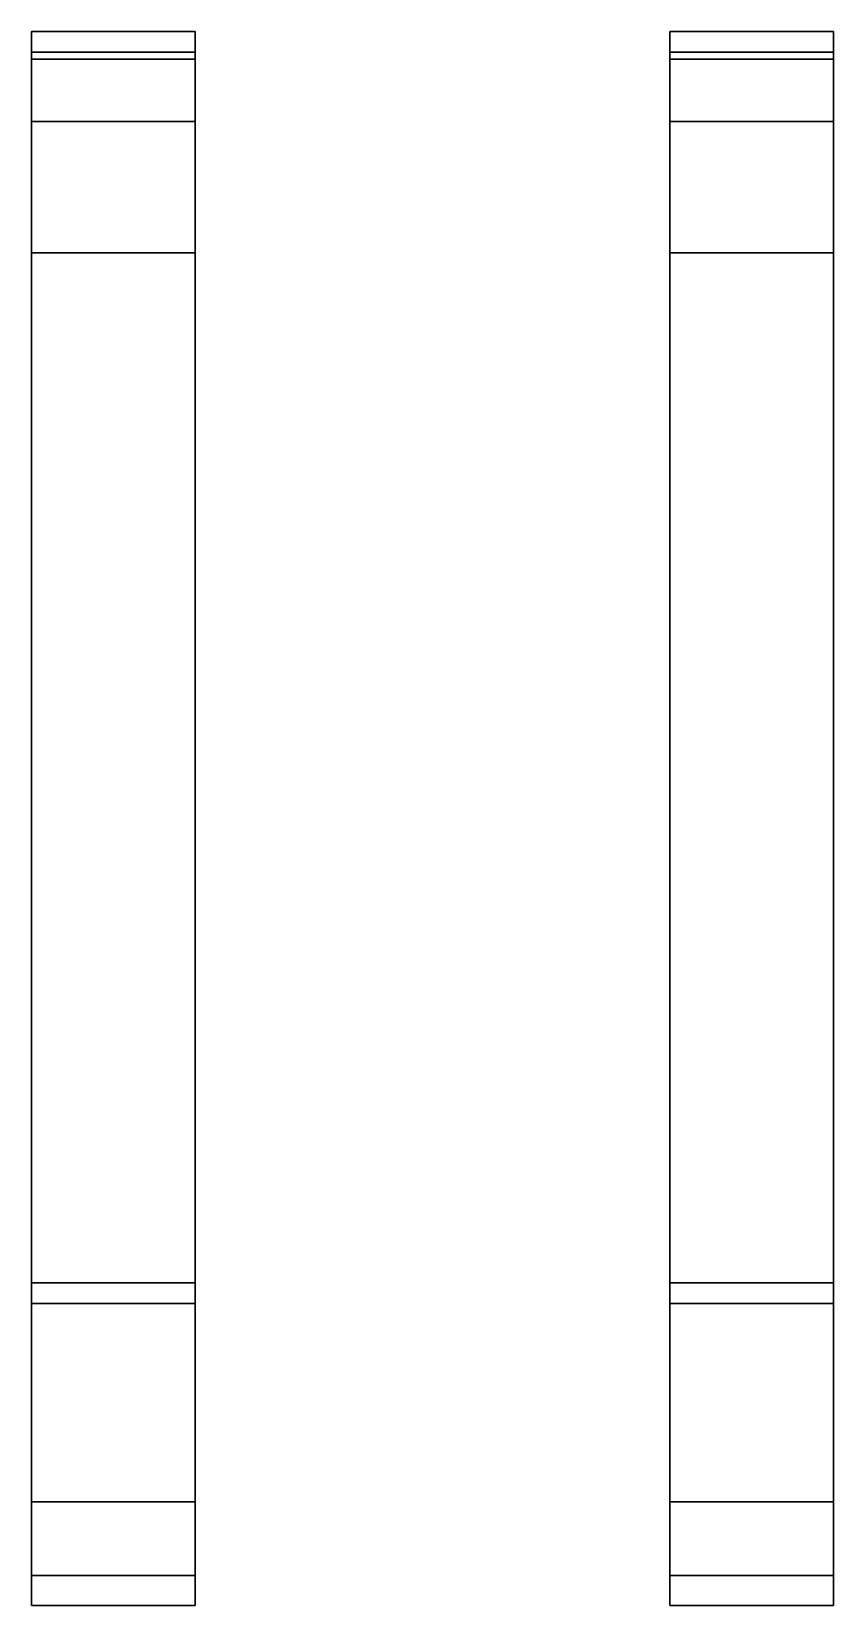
# Model space of a CAD drawing. Extents: x -1.74 to 1.74, y -3.57 to 3.26.
import ezdxf

# ---------------------------------------------------------------- set-up
doc = ezdxf.new("R2010")
doc.units = 0
doc.layers.add('TRACKS', color=5, linetype='CONTINUOUS')

msp = doc.modelspace()

# ---------------------------------------------------------------- linework, layer by layer
at = {"layer": 'TRACKS'}
for points in [[(-1.74, 3.17, 0.55), (-1.74, 3.26, 0.84), (-1.03, 3.26, 0.84), (-1.03, 3.17, 0.55)], [(-1.74, 3.26, 0.84), (-1.74, 3.17, 0.55), (-1.03, 3.17, 0.55), (-1.03, 3.26, 0.84)], [(-1.74, 3.14, 1.12), (-1.74, 3.26, 0.84), (-1.03, 3.26, 0.84), (-1.03, 3.14, 1.12)], [(-1.74, 3.26, 0.84), (-1.74, 3.14, 1.12), (-1.03, 3.14, 1.12), (-1.03, 3.26, 0.84)], [(1.03, 3.14, 1.12), (1.03, 3.26, 0.84), (1.74, 3.26, 0.84), (1.74, 3.14, 1.12)], [(1.03, 3.26, 0.84), (1.03, 3.14, 1.12), (1.74, 3.14, 1.12), (1.74, 3.26, 0.84)], [(1.03, 3.17, 0.55), (1.03, 3.26, 0.84), (1.74, 3.26, 0.84), (1.74, 3.17, 0.55)], [(1.03, 3.26, 0.84), (1.03, 3.17, 0.55), (1.74, 3.17, 0.55), (1.74, 3.26, 0.84)], [(-1.74, 3.17, 0.55), (-1.74, 2.3), (-1.03, 2.3), (-1.03, 3.17, 0.55)], [(-1.74, 2.3), (-1.74, 3.17, 0.55), (-1.03, 3.17, 0.55), (-1.03, 2.3)], [(1.03, 2.3), (1.03, 3.17, 0.55), (1.74, 3.17, 0.55), (1.74, 2.3)], [(1.03, 3.17, 0.55), (1.03, 2.3), (1.74, 2.3), (1.74, 3.17, 0.55)], [(-1.74, 3.14, 1.12), (-1.74, 2.87, 1.22), (-1.03, 2.87, 1.22), (-1.03, 3.14, 1.12)], [(-1.74, 2.87, 1.22), (-1.74, 3.14, 1.12), (-1.03, 3.14, 1.12), (-1.03, 2.87, 1.22)], [(1.03, 3.14, 1.12), (1.03, 2.87, 1.22), (1.74, 2.87, 1.22), (1.74, 3.14, 1.12)], [(1.03, 2.87, 1.22), (1.03, 3.14, 1.12), (1.74, 3.14, 1.12), (1.74, 2.87, 1.22)], [(-1.74, -2.17, 1.22), (-1.74, 2.87, 1.22), (-1.03, 2.87, 1.22), (-1.03, -2.17, 1.22)], [(-1.74, 2.87, 1.22), (-1.74, -2.17, 1.22), (-1.03, -2.17, 1.22), (-1.03, 2.87, 1.22)], [(1.03, -2.17, 1.22), (1.03, 2.87, 1.22), (1.74, 2.87, 1.22), (1.74, -2.17, 1.22)], [(1.03, 2.87, 1.22), (1.03, -2.17, 1.22), (1.74, -2.17, 1.22), (1.74, 2.87, 1.22)], [(-1.74, -2.26), (-1.74, 2.3), (-1.03, 2.3), (-1.03, -2.26)], [(-1.74, 2.3), (-1.74, -2.26), (-1.03, -2.26), (-1.03, 2.3)], [(1.03, -2.26), (1.03, 2.3), (1.74, 2.3), (1.74, -2.26)], [(1.03, 2.3), (1.03, -2.26), (1.74, -2.26), (1.74, 2.3)], [(-1.74, -2.17, 1.22), (-1.74, -3.12, 1.18), (-1.03, -3.12, 1.18), (-1.03, -2.17, 1.22)], [(-1.74, -3.12, 1.18), (-1.74, -2.17, 1.22), (-1.03, -2.17, 1.22), (-1.03, -3.12, 1.18)], [(1.03, -2.17, 1.22), (1.03, -3.12, 1.18), (1.74, -3.12, 1.18), (1.74, -2.17, 1.22)], [(1.03, -3.12, 1.18), (1.03, -2.17, 1.22), (1.74, -2.17, 1.22), (1.74, -3.12, 1.18)], [(-1.74, -3.44, 0.41), (-1.74, -2.26), (-1.03, -2.26), (-1.03, -3.44, 0.41)], [(-1.74, -2.26), (-1.74, -3.44, 0.41), (-1.03, -3.44, 0.41), (-1.03, -2.26)], [(1.03, -3.44, 0.41), (1.03, -2.26), (1.74, -2.26), (1.74, -3.44, 0.41)], [(1.03, -2.26), (1.03, -3.44, 0.41), (1.74, -3.44, 0.41), (1.74, -2.26)], [(-1.74, -3.44, 1.05), (-1.74, -3.12, 1.18), (-1.03, -3.12, 1.18), (-1.03, -3.44, 1.05)], [(-1.74, -3.12, 1.18), (-1.74, -3.44, 1.05), (-1.03, -3.44, 1.05), (-1.03, -3.12, 1.18)], [(1.03, -3.12, 1.18), (1.03, -3.44, 1.05), (1.74, -3.44, 1.05), (1.74, -3.12, 1.18)], [(1.03, -3.44, 1.05), (1.03, -3.12, 1.18), (1.74, -3.12, 1.18), (1.74, -3.44, 1.05)], [(-1.74, -3.44, 1.05), (-1.74, -3.57, 0.73), (-1.03, -3.57, 0.73), (-1.03, -3.44, 1.05)], [(-1.74, -3.57, 0.73), (-1.74, -3.44, 1.05), (-1.03, -3.44, 1.05), (-1.03, -3.57, 0.73)], [(-1.74, -3.44, 0.41), (-1.74, -3.57, 0.73), (-1.03, -3.57, 0.73), (-1.03, -3.44, 0.41)], [(-1.74, -3.57, 0.73), (-1.74, -3.44, 0.41), (-1.03, -3.44, 0.41), (-1.03, -3.57, 0.73)], [(1.03, -3.44, 1.05), (1.03, -3.57, 0.73), (1.74, -3.57, 0.73), (1.74, -3.44, 1.05)], [(1.03, -3.57, 0.73), (1.03, -3.44, 1.05), (1.74, -3.44, 1.05), (1.74, -3.57, 0.73)], [(1.03, -3.44, 0.41), (1.03, -3.57, 0.73), (1.74, -3.57, 0.73), (1.74, -3.44, 0.41)], [(1.03, -3.57, 0.73), (1.03, -3.44, 0.41), (1.74, -3.44, 0.41), (1.74, -3.57, 0.73)]]:
    msp.add_3dface(points, dxfattribs=at)

doc.saveas('drawing.dxf')
